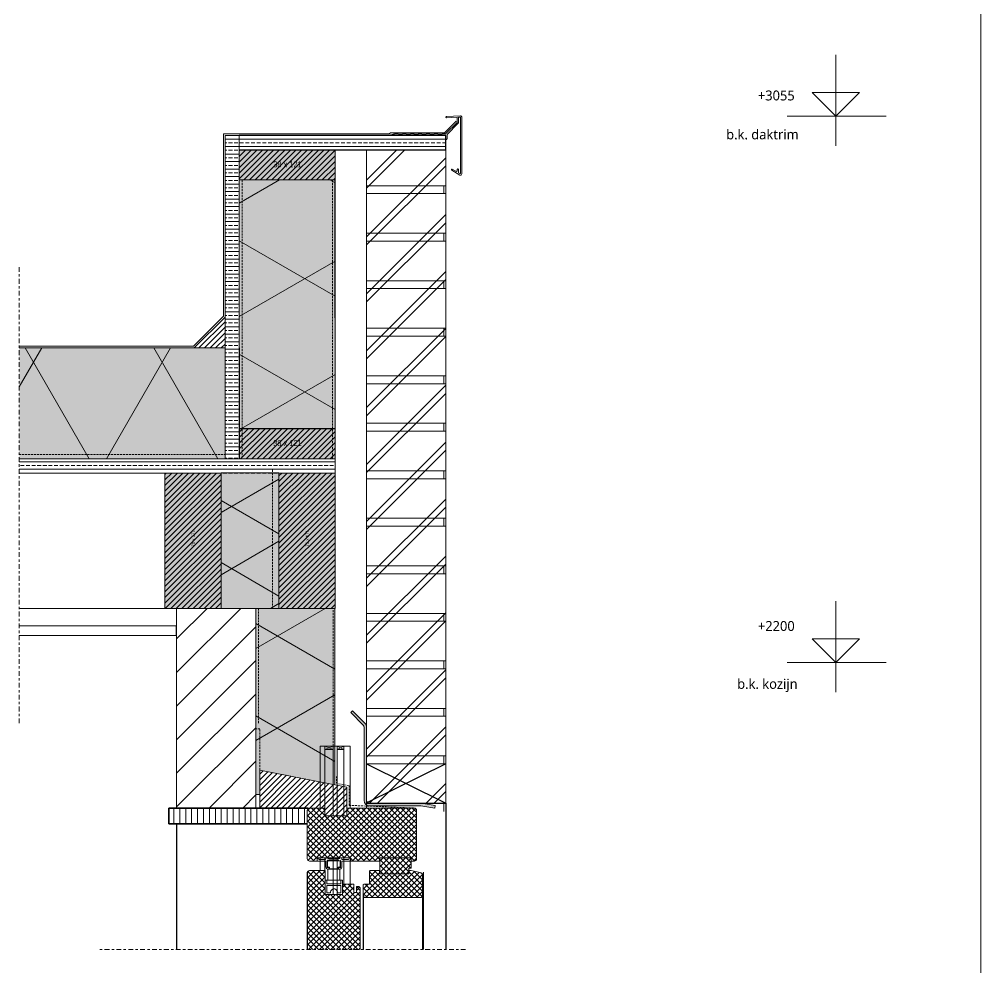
# Model space of a CAD drawing. Header units: millimetres. Extents: x 1813 to 34621, y -2347 to 13791.
# Drawn here: x 14895 to 16109, y 8951 to 10148 of the extents above; entities that cross this region are included whole.
import ezdxf

# ---------------------------------------------------------------- set-up
doc = ezdxf.new("R2010")
doc.units = ezdxf.units.MM
doc.linetypes.add('MV_center', pattern=[15, 6, -3, 3, -3])
doc.linetypes.add('MV_hidden', pattern=[3.75, 2.5, -1.25])
for name, color, linetype, lineweight in [('A-ANNO-NOTE', 131, 'Continuous', 18), ('A-DETL', 90, 'Continuous', 13), ('A-DETL-GENF', 92, 'Continuous', 18), ('A-DETL-MEDM', 33, 'Continuous', 18), ('A-DETL-THIN', 151, 'Continuous', 18), ('G-ANNO-TEXT', 231, 'Continuous', 13)]:
    doc.layers.add(name, color=color, linetype=linetype, lineweight=lineweight)
doc.styles.add('Segoe UI_3', font='segoeui.ttf', dxfattribs={"height": 12.5})
doc.styles.add('Swis721 Cn BT', font='swissc.ttf', dxfattribs={"height": 4})
doc.styles.add('Swis721 Cn BT_1', font='swissc.ttf', dxfattribs={"height": 7.5})
pattern_1 = [(0, (0, 0), (0, 9.476), []), (0, (0, 4.738), (0, 9.476), [4.738, -2.369])]
pattern_2 = [(45, (0, 0), (-3.5355339, 3.5355339), [])]
pattern_3 = [(45, (0, 0), (-3.5355339, 3.5355339), []), (135, (0, 0), (-3.5355339, -3.5355339), [])]

# ---------------------------------------------------------------- blocks, each defined once
blk = doc.blocks.new('42_isolatie - Type 1-5081190-Details Verbouwingen')
at = {"layer": 'A-DETL-GENF'}
blk.add_hatch(color=256, dxfattribs=at).paths.add_polyline_path([(297.3, 0.8), (297.3, 140.8), (37.3, 140.8), (37.3, 0.8)])
at = {"layer": 'A-DETL-GENF', "lineweight": 13}
h = blk.add_hatch(dxfattribs=at)
h.set_pattern_fill('FP_5', color=256, style=0, pattern_type=2)
h.set_pattern_definition([(60, (-857.8, 704), (-121.936, 70.4), []), (120, (-857.8, 704), (-121.936, -70.4), [])])
h.paths.add_polyline_path([(297.3, 0.8), (297.3, 140.8), (37.3, 140.8), (37.3, 0.8)])
at = {"layer": 'A-DETL-GENF'}
for p, q in [((258.3, 140.8), (37.3, 140.8)), ((258.3, 140.8), (37.3, 140.8)), ((297.3, 140.8), (258.3, 140.8)), ((315.3, 0.8), (315.3, 140.8)), ((37.3, 0.8), (297.3, 0.8)), ((37.3, 0.8), (297.3, 0.8))]:
    blk.add_line(p, q, dxfattribs=at)
blk = doc.blocks.new('NLRS_00_DI_hout_rechthoekig1 - Vuren 71x171-5081191-Details Verbouwingen')
at = {"layer": 'A-DETL-GENF', "lineweight": 13}
blk.add_hatch(color=256, dxfattribs=at).paths.add_polyline_path([(0, 0.2), (0, 0), (171, 0), (171, 71), (0, 71)])
at = {"layer": 'A-DETL-MEDM', "lineweight": 13}
h = blk.add_hatch(dxfattribs=at)
h.set_pattern_fill('FP_191', color=256, style=0, pattern_type=2)
h.set_pattern_definition([(315, (-9404.533, 15293.749), (3.5355339, 3.5355339), [])])
h.paths.add_polyline_path([(0, 0.2), (0, 0), (171, 0), (171, 71), (0, 71)])
at = {"layer": 'A-DETL-MEDM'}
for p, q in [((171, 71), (0, 71)), ((0, 71), (0, 0.2)), ((171, 71), (0, 71)), ((171, 0), (171, 71)), ((171, 0), (171, 71)), ((171, 0), (171, 71)), ((0, 0.2), (0, 0)), ((0, 0), (171, 0))]:
    blk.add_line(p, q, dxfattribs=at)
blk = doc.blocks.new('42_isolatie - Type 1-5081192-Details Verbouwingen')
at = {"layer": 'A-DETL-GENF'}
blk.add_hatch(color=256, dxfattribs=at).paths.add_polyline_path([(0.3, 30), (0.3, 0.8), (171.3, 0.8), (171.3, 73.8), (0.3, 73.8)])
at = {"layer": 'A-DETL-GENF', "lineweight": 13}
h = blk.add_hatch(dxfattribs=at)
h.set_pattern_fill('FP_192', color=256, style=0, pattern_type=2)
h.set_pattern_definition([(60, (32.3, 205.2), (-58.89, 34), []), (120, (32.3, 205.2), (-58.89, -34), [])])
h.paths.add_polyline_path([(0.3, 0.8), (171.3, 0.8), (171.3, 73.8), (0.3, 73.8), (0.3, 30)])
at = {"layer": 'A-DETL-GENF'}
for p, q in [((171.3, 73.8), (0.3, 73.8)), ((0.3, 73.8), (0.3, 30)), ((0.3, 73.8), (0.3, 30)), ((171.3, 0.8), (171.3, 73.8)), ((171.3, 0.8), (171.3, 73.8)), ((0.3, 30), (0.3, 0.8)), ((0.3, 30), (0.3, 0.8)), ((0.3, 0.8), (171.3, 0.8)), ((0.3, 0.8), (171.3, 0.8))]:
    blk.add_line(p, q, dxfattribs=at)
blk = doc.blocks.new('NLRS_00_DI_hout_rechthoekig1 - Vuren 71x171-V120-Details Verbouwingen')
at = {"layer": 'A-DETL-GENF', "lineweight": 13}
blk.add_hatch(color=256, dxfattribs=at).paths.add_polyline_path([(0, 0), (171, 0), (171, 71), (0, 71), (0, 56.2)])
at = {"layer": 'A-DETL-MEDM', "lineweight": 13}
h = blk.add_hatch(dxfattribs=at)
h.set_pattern_fill('FP_193', color=256, style=0, pattern_type=2)
h.set_pattern_definition([(315, (-9404.533, 15149.749), (3.5355339, 3.5355339), [])])
h.paths.add_polyline_path([(0, 0), (171, 0), (171, 71), (0, 71), (0, 56.2)])
at = {"layer": 'A-DETL-MEDM'}
for p, q in [((171, 71), (0, 71)), ((0, 71), (0, 56.2)), ((171, 71), (0, 71)), ((171, 0), (171, 71)), ((171, 0), (171, 71)), ((171, 0), (171, 71)), ((0, 56.2), (0, 0)), ((0, 0), (171, 0))]:
    blk.add_line(p, q, dxfattribs=at)
blk = doc.blocks.new('NLRS_00_DI_hout_rechthoekig1 - SLS 38x121-5081195-Details Verbouwingen')
at = {"layer": 'A-DETL-GENF', "lineweight": 13}
blk.add_hatch(color=256, dxfattribs=at).paths.add_polyline_path([(0, 38), (0, 0), (121, 0), (121, 38)])
at = {"layer": 'A-DETL-MEDM', "lineweight": 13}
h = blk.add_hatch(dxfattribs=at)
h.set_pattern_fill('FP_194', color=256, style=0, pattern_type=2)
h.set_pattern_definition([(225, (15293.749, 9983.644), (3.5355339, -3.5355339), [])])
h.paths.add_polyline_path([(0, 38), (0, 0), (121, 0), (121, 38)])
at = {"layer": 'A-DETL-MEDM'}
for p, q in [((121, 38), (0, 38)), ((0, 38), (0, 0)), ((121, 38), (0, 38)), ((0, 0), (121, 0))]:
    blk.add_line(p, q, dxfattribs=at)
blk = doc.blocks.new('NLRS_00_DI_hout_rechthoekig1 - SLS 38x121-V121-Details Verbouwingen')
at = {"layer": 'A-DETL-GENF', "lineweight": 13}
blk.add_hatch(color=256, dxfattribs=at).paths.add_polyline_path([(0, 38), (0, 0), (121, 0), (121, 38)])
at = {"layer": 'A-DETL-MEDM', "lineweight": 13}
h = blk.add_hatch(dxfattribs=at)
h.set_pattern_fill('FP_195', color=256, style=0, pattern_type=2)
h.set_pattern_definition([(225, (15293.749, 9631.533), (3.5355339, -3.5355339), [])])
h.paths.add_polyline_path([(0, 38), (0, 0), (121, 0), (121, 38)])
at = {"layer": 'A-DETL-MEDM'}
for p, q in [((121, 38), (0, 38)), ((0, 38), (0, 0)), ((121, 38), (0, 38)), ((121, 0), (121, 38)), ((121, 0), (121, 38)), ((121, 0), (121, 38)), ((0, 0), (121, 0))]:
    blk.add_line(p, q, dxfattribs=at)
blk = doc.blocks.new('42_isolatie - Type 1-5081196-Details Verbouwingen')
at = {"layer": 'A-DETL-GENF'}
blk.add_hatch(color=256, dxfattribs=at).paths.add_polyline_path([(0.3, 0.8), (314.4, 0.8), (314.4, 121.8), (0.3, 121.8)])
at = {"layer": 'A-DETL-GENF', "lineweight": 13}
h = blk.add_hatch(dxfattribs=at)
h.set_pattern_fill('FP_14', color=256, style=0, pattern_type=2)
h.set_pattern_definition([(60, (12.83, 244.8), (-107.387, 62), []), (120, (12.83, 244.8), (-107.387, -62), [])])
h.paths.add_polyline_path([(0.3, 0.8), (314.4, 0.8), (314.4, 121.8), (0.3, 121.8)])
at = {"layer": 'A-DETL-GENF'}
for p, q in [((314.4, 121.8), (0.3, 121.8)), ((0.3, 121.8), (0.3, 0.8)), ((0.3, 121.8), (0.3, 0.8)), ((314.4, 0.8), (314.4, 121.8)), ((314.4, 0.8), (314.4, 121.8)), ((0.3, 0.8), (314.4, 0.8)), ((0.3, 0.8), (314.4, 0.8))]:
    blk.add_line(p, q, dxfattribs=at)
blk = doc.blocks.new('NLRS_27_DI_DET_compri_daktrim_CA654A1 - Type 1-5073894-Details Verbouwingen')
at = {"layer": 'A-DETL-GENF', "lineweight": 13}
for p, q in [((-17.8, 49.8), (-7.4, 43.8)), ((-20, 48.5), (-20, -23.5)), ((-18.4, -23.4), (-18.4, 47.5)), ((-17.6, 47.9), (-15.9, 46.9)), ((-15.9, 46.9), (-15.9, 42.8)), ((-14.3, 42.8), (-14.3, 44.2)), ((-12.8, 45.1), (-8.2, 42.4)), ((-1.5, -1.5), (-1.5, 4.3)), ((-15.6, -15.6), (-1.5, -1.5)), ((0.3, -2), (-14.3, -16.6)), ((4.7, -2), (0.3, -2)), ((10, -1.6), (5, -1.6)), ((14.7, -2), (10.3, -2)), ((20, -1.6), (15, -1.6)), ((24.7, -2), (20.3, -2)), ((30, -1.6), (25, -1.6)), ((34.7, -2), (30.3, -2)), ((40, -1.6), (35, -1.6)), ((44.7, -2), (40.3, -2)), ((50, -1.6), (45, -1.6)), ((54.7, -2), (50.3, -2)), ((60, -1.6), (55, -1.6)), ((64.7, -2), (60.3, -2)), ((69.6, -1), (65, -1.6)), ((-15.9, -23.3), (-18.4, -23.4)), ((-18.4, -25), (-0.8, -24.1)), ((-15.9, -16.3), (-15.9, -23.3)), ((-14.3, -16.6), (-14.3, -23.2)), ((-14.3, -23.2), (-0.8, -22.5))]:
    blk.add_line(p, q, dxfattribs=at)
for centre, radius, start, end in [((-18.5, 48.5), 1.5, 60, 180), ((-17.9, 47.5), 0.5, 60, 180), ((-15.1, 42.8), 0.8, 180, 270), ((-15.1, 42.8), 0.8, 270, 0), ((-13.3, 44.2), 1, 60, 180), ((-7.8, 43.1), 0.8, 240, 0), ((-7.8, 43.1), 0.8, 0, 60), ((-0.7, 4.3), 0.75, 90, 180), ((-0.7, 4.3), 0.75, 360, 90), ((4.7, -1.7), 0.3, 270, 19.4712), ((10.3, -1.7), 0.3, 160.5288, 270), ((14.7, -1.7), 0.3, 270, 19.4712), ((20.3, -1.7), 0.3, 160.5288, 270), ((24.7, -1.7), 0.3, 270, 19.4712), ((30.3, -1.7), 0.3, 160.5288, 270), ((34.7, -1.7), 0.3, 270, 19.4712), ((40.3, -1.7), 0.3, 160.5288, 270), ((44.7, -1.7), 0.3, 270, 19.4712), ((50.3, -1.7), 0.3, 160.5288, 270), ((54.7, -1.7), 0.3, 270, 19.4712), ((60.3, -1.7), 0.3, 160.5288, 270), ((64.7, -1.7), 0.3, 270, 19.0321), ((69.5, -0.5), 0.5, 277.5401, 90), ((-18.5, -23.5), 1.5, 180, 273), ((-14.9, -16.3), 1, 135, 180), ((-0.8, -23.3), 0.8, 0, 93), ((-0.8, -23.3), 0.8, 273, 0)]:
    blk.add_arc(centre, radius, start, end, dxfattribs=at)
blk = doc.blocks.new('00_maskeer1 - Type 1-5081189-Details Verbouwingen')
at = {"layer": 'A-DETL-GENF', "linetype": 'MV_center'}
blk.add_line((478, 0), (-100, 0), dxfattribs=at)
blk = doc.blocks.new('Repeating Detail - Type 1 waalformaat 2-V124-Details Verbouwingen')
at = {"layer": 'A-DETL-GENF'}
for p, q in [((0, 780), (0, 835.3)), ((100, 835.3), (100, 790)), ((100, 790), (0, 790)), ((97.5, 780), (97.5, 790)), ((0, 780), (100, 780)), ((0, 720), (0, 780)), ((100, 780), (100, 730)), ((100, 730), (0, 730)), ((97.5, 720), (97.5, 730)), ((0, 720), (100, 720)), ((0, 660), (0, 720)), ((100, 720), (100, 670)), ((100, 670), (0, 670)), ((97.5, 660), (97.5, 670)), ((0, 660), (100, 660)), ((0, 600), (0, 660)), ((100, 660), (100, 610)), ((100, 610), (0, 610)), ((97.5, 600), (97.5, 610)), ((0, 600), (100, 600)), ((0, 540), (0, 600)), ((100, 600), (100, 550)), ((100, 550), (0, 550)), ((97.5, 540), (97.5, 550)), ((0, 540), (100, 540)), ((0, 480), (0, 540)), ((100, 540), (100, 490)), ((100, 490), (0, 490)), ((97.5, 480), (97.5, 490)), ((0, 480), (100, 480)), ((0, 420), (0, 480)), ((100, 480), (100, 430)), ((100, 430), (0, 430)), ((97.5, 420), (97.5, 430)), ((0, 420), (100, 420)), ((0, 360), (0, 420)), ((100, 420), (100, 370)), ((100, 370), (0, 370)), ((97.5, 360), (97.5, 370)), ((0, 360), (100, 360)), ((0, 300), (0, 360)), ((100, 360), (100, 310)), ((100, 310), (0, 310)), ((97.5, 300), (97.5, 310)), ((0, 300), (100, 300)), ((0, 240), (0, 300)), ((100, 300), (100, 250)), ((100, 250), (0, 250)), ((97.5, 240), (97.5, 250)), ((0, 240), (100, 240)), ((0, 180), (0, 240)), ((100, 240), (100, 190)), ((100, 190), (0, 190)), ((97.5, 180), (97.5, 190)), ((0, 180), (100, 180)), ((0, 120), (0, 180)), ((100, 180), (100, 130)), ((100, 130), (0, 130)), ((97.5, 120), (97.5, 130)), ((0, 120), (100, 120)), ((0, 60), (0, 120)), ((100, 120), (100, 70)), ((100, 70), (0, 70)), ((97.5, 60), (97.5, 70)), ((0, 60), (100, 60)), ((0, 4.2), (0, 60)), ((100, 60), (100, 10)), ((100, 10), (0, 10)), ((97.5, 0), (97.5, 10))]:
    blk.add_line(p, q, dxfattribs=at)
blk = doc.blocks.new('42_isolatie - Type 1-5081207-Details Verbouwingen')
at = {"layer": 'A-DETL-GENF'}
blk.add_hatch(color=256, dxfattribs=at).paths.add_polyline_path([(0.3, -5.8), (31.2, -5.8), (12.7, -100.8), (235.3, -100.8), (235.3, -0.8), (0.3, -0.8)])
at = {"layer": 'A-DETL-GENF', "lineweight": 13}
h = blk.add_hatch(dxfattribs=at)
h.set_pattern_fill('FP_21', color=256, style=0, pattern_type=2)
h.set_pattern_definition([(300, (0, 0), (-87.295, -50.4), []), (240, (0, 0), (-87.295, 50.4), [])])
h.paths.add_polyline_path([(0.3, -5.8), (31.2, -5.8), (12.7, -100.8), (235.3, -100.8), (235.3, -0.8), (0.3, -0.8)])
at = {"layer": 'A-DETL-GENF'}
for p, q in [((235.3, -0.8), (0.3, -0.8)), ((0.3, -0.8), (0.3, -5.8)), ((235.3, -0.8), (0.3, -0.8)), ((0.3, -0.8), (0.3, -5.8)), ((235.3, -100.8), (235.3, -0.8)), ((235.3, -100.8), (235.3, -0.8)), ((12.7, -100.8), (235.3, -100.8)), ((12.7, -100.8), (235.3, -100.8))]:
    blk.add_line(p, q, dxfattribs=at)
blk = doc.blocks.new('31 driedubbel_glas - HR___-3205786-Details Verbouwingen')
at = {"layer": 'A-DETL-GENF', "lineweight": 13}
for p, q in [((0, 38), (78, 38)), ((0, 30), (0, 38)), ((141, 38), (174, 38)), ((88, 30), (0, 30)), ((0, 21.5), (0, 30)), ((4, 21.5), (0, 30)), ((0, 21.5), (4, 30)), ((4, 21.5), (4, 30)), ((174, 30), (141, 30)), ((0, 21.5), (88, 21.5)), ((0, 0), (0, 21.5)), ((0, 16.5), (88, 16.5)), ((0, 6), (4, 16.5)), ((0, 16.5), (4, 6)), ((4, 16.5), (4, 6)), ((141, 21.5), (187, 21.5)), ((141, 16.5), (187, 16.5)), ((88, 6), (0, 6)), ((78, 0), (0, 0)), ((157, 6), (141, 6)), ((157, 0), (141, 0))]:
    blk.add_line(p, q, dxfattribs=at)
blk = doc.blocks.new('NLRS_00_DI_maskeer - Type 1-5081194-Details Verbouwingen')
at = {"layer": 'A-DETL-GENF', "linetype": 'MV_center'}
blk.add_line((365, 0), (-100, 0), dxfattribs=at)

msp = doc.modelspace()

# ---------------------------------------------------------------- hatches: boundary and pattern name
at = {"layer": 'A-DETL-GENF', "lineweight": 13}
h = msp.add_hatch(dxfattribs=at)
h.set_pattern_fill('FP_11', color=250, style=0, pattern_type=2)
h.set_pattern_definition(pattern_1)
h.paths.add_polyline_path([(15172.7, 9593.5), (15172.7, 10001.6), (15154.7, 10001.6), (15154.7, 9593.5)])
h = msp.add_hatch(dxfattribs=at)
h.set_pattern_fill('FP_11', color=250, style=0, pattern_type=2)
h.set_pattern_definition(pattern_1)
h.paths.add_polyline_path([(15172.7, 9983.6), (15433.6, 9983.6), (15433.6, 10001.6), (15172.7, 10001.6)])
h = msp.add_hatch(dxfattribs=at)
h.set_pattern_fill('FP_76', color=57, style=0, pattern_type=2)
h.set_pattern_definition([(45, (0, 0), (-35.92102, 35.92102), []), (45, (10.16, 0), (-35.92102, 35.92102), [])])
h.paths.add_polyline_path([(15402.3, 9158.6), (15433.6, 9158.6), (15433.6, 9983.6), (15333.6, 9983.6), (15333.6, 9161.9), (15333.7, 9161.1), (15334.1, 9160.2), (15334.5, 9159.6), (15335.2, 9159.1), (15336, 9158.7), (15336.9, 9158.6), (15402, 9158.6)])
h = msp.add_hatch(dxfattribs=at)
h.set_pattern_fill('FP_12', color=250, style=0, pattern_type=2)
h.set_pattern_definition(pattern_2)
h.paths.add_polyline_path([(15115.7, 9733.5), (15154.7, 9733.5), (15154.7, 9772.5)])
h = msp.add_hatch(dxfattribs=at)
h.set_pattern_fill('FP_11', color=250, style=0, pattern_type=2)
h.set_pattern_definition(pattern_1)
h.paths.add_polyline_path([(15293.7, 9575.5), (15293.7, 9593.5), (14894.8, 9593.5), (14894.8, 9575.5), (15222.7, 9575.5)])
h = msp.add_hatch(dxfattribs=at)
h.set_pattern_fill('FP_15', color=57, style=0, pattern_type=2)
h.set_pattern_definition([(45, (0, 0), (-21.213203, 21.213203), [])])
h.paths.add_polyline_path([(15115.3, 9152.5), (15193.6, 9152.5), (15193.6, 9404.5), (15093.6, 9404.5), (15093.6, 9152.5)])
at = {"layer": 'A-DETL-GENF'}
msp.add_hatch(color=7, dxfattribs=at).paths.add_polyline_path([(15419.7, 9152.4), (15420.3, 9155.6), (15402.3, 9158.6), (15336.9, 9158.6), (15336, 9158.7), (15335.2, 9159.1), (15334.5, 9159.6), (15334, 9160.3), (15333.7, 9161.1), (15333.6, 9161.9), (15333.6, 9254.7), (15333.4, 9256), (15333.1, 9257.2), (15332.5, 9258.4), (15331.6, 9259.4), (15315.7, 9275.3), (15313.4, 9273), (15329.3, 9257.1), (15329.8, 9256.4), (15330.2, 9255.6), (15330.3, 9254.7), (15330.3, 9161.9), (15330.5, 9160.2), (15331.2, 9158.6), (15332.2, 9157.3), (15333.6, 9156.2), (15335.2, 9155.6), (15336.9, 9155.3), (15402, 9155.3)])
at = {"layer": 'A-DETL-GENF', "lineweight": 13}
h = msp.add_hatch(dxfattribs=at)
h.set_pattern_fill('FP_12', color=250, style=0, pattern_type=2)
h.set_pattern_definition(pattern_2)
h.paths.add_polyline_path([(15282.9, 9142.5), (15308.6, 9142.5), (15308.6, 9179), (15198.6, 9200.4), (15198.6, 9152.5), (15280.6, 9152.5), (15280.6, 9142.5), (15282.4, 9142.5)])
h = msp.add_hatch(dxfattribs=at)
h.set_pattern_fill('FP_7', color=254, style=0, pattern_type=2)
h.set_pattern_definition([(90, (0, 0), (-7.5, 5e-16), [])])
h.paths.add_polyline_path([(15258.6, 9132.5), (15258.6, 9149.5), (15258.7, 9150.3), (15259, 9151), (15259.5, 9151.7), (15259.5, 9152.5), (15083.6, 9152.5), (15083.6, 9132.5), (15256.3, 9132.5)])
h = msp.add_hatch(dxfattribs=at)
h.set_pattern_fill('FP_10', color=250, style=0, pattern_type=2)
h.set_pattern_definition(pattern_3)
h.paths.add_polyline_path([(15271.1, 9085.5), (15271.1, 9089.5), (15313.1, 9089.5), (15313.1, 9085.5), (15349.7, 9085.5), (15349.7, 9089.5), (15389.7, 9089.5), (15389.7, 9085.5), (15393.6, 9085.5), (15394.4, 9085.6), (15395.1, 9085.9), (15395.8, 9086.4), (15396.2, 9087), (15396.5, 9087.8), (15396.6, 9088.5), (15396.6, 9149.5), (15396.5, 9150.3), (15396.2, 9151), (15395.8, 9151.7), (15395.1, 9152.1), (15394.4, 9152.4), (15393.6, 9152.5), (15308.6, 9152.5), (15308.6, 9142.5), (15280.6, 9142.5), (15280.6, 9152.5), (15261.6, 9152.5), (15260.9, 9152.4), (15260.1, 9152.1), (15259.5, 9151.7), (15259, 9151), (15258.7, 9150.3), (15258.6, 9149.5), (15258.6, 9088.5), (15258.7, 9087.8), (15259, 9087), (15259.5, 9086.4), (15260.1, 9085.9), (15260.9, 9085.6), (15261.6, 9085.5)])
h = msp.add_hatch(dxfattribs=at)
h.set_pattern_fill('FP_10', color=250, style=0, pattern_type=2)
h.set_pattern_definition(pattern_3)
h.paths.add_polyline_path([(15350.2, 9069.5), (15386.7, 9069.5), (15386.7, 9076.5), (15389.7, 9076.5), (15389.7, 9089.5), (15350.2, 9089.5), (15350.2, 9071)])
h = msp.add_hatch(dxfattribs=at)
h.set_pattern_fill('FP_10', color=250, style=0, pattern_type=2)
h.set_pattern_definition(pattern_3)
h.paths.add_polyline_path([(15273, 8973.9), (15325.6, 8973.9), (15325.6, 9050.5), (15325.5, 9051.3), (15325.2, 9052), (15324.8, 9052.7), (15324.1, 9053.1), (15323.4, 9053.4), (15322.6, 9053.5), (15320.6, 9053.5), (15320.6, 9046), (15317.6, 9046), (15317.6, 9056.5), (15303.1, 9056.5), (15303.1, 9043.5), (15281.1, 9043.5), (15281.1, 9073.5), (15261.6, 9073.5), (15260.9, 9073.4), (15260.1, 9073.1), (15259.5, 9072.7), (15259.1, 9072), (15258.8, 9071.3), (15258.7, 9070.5), (15258.7, 8973.9), (15262, 8973.9)])
h = msp.add_hatch(dxfattribs=at)
h.set_pattern_fill('FP_10', color=250, style=0, pattern_type=2)
h.set_pattern_definition(pattern_3)
h.paths.add_polyline_path([(15401.2, 9039.5), (15401.9, 9039.6), (15402.7, 9039.9), (15403.3, 9040.4), (15403.8, 9041), (15404.1, 9041.8), (15404.2, 9042.5), (15404.2, 9068), (15404.1, 9068.8), (15403.8, 9069.5), (15403.3, 9070.2), (15402.7, 9070.6), (15401.9, 9070.9), (15401.2, 9071), (15389.7, 9073.5), (15386.7, 9073.5), (15386.7, 9069.5), (15349.7, 9069.5), (15349.7, 9073.5), (15337.9, 9073.5), (15337.2, 9072.8), (15337.2, 9056.5), (15329.9, 9056.5), (15329.2, 9055.8), (15329.2, 9042.5), (15329.3, 9041.8), (15329.6, 9041), (15330, 9040.4), (15330.7, 9039.9), (15331.4, 9039.6), (15332.2, 9039.5), (15397.3, 9039.5)])

# ---------------------------------------------------------------- linework, layer by layer
at = {"layer": 'A-DETL', "lineweight": 18}
for p, q in [((16109.2, 8534), (16109.2, 13099.5)), ((15926, 9988.7), (15926, 10103.7)), ((15956, 10056.2), (15896.1, 10056.2)), ((15896.1, 10056.2), (15926.1, 10026.2)), ((15926, 10026.2), (15956, 10056.2)), ((15432.1, 10005.2), (15446.5, 10019.6)), ((15446.5, 10019.6), (15432.5, 10005.6)), ((15864.7, 10026.2), (15989.7, 10026.2)), ((15152.7, 10003.6), (15362, 10003.6)), ((15152.7, 9773.4), (15152.7, 10003.6)), ((15362, 10003.6), (15363.6, 10005.2)), ((15363.1, 10001.6), (15364.1, 10002.6)), ((15363.6, 10005.2), (15432.1, 10005.2)), ((15364.1, 10002.6), (15368.9, 10003.6)), ((15333.6, 9983.6), (15333.6, 9254.7)), ((15433.6, 9158.6), (15433.6, 9983.6)), ((15114.9, 9735.5), (15152.7, 9773.4)), ((14894.8, 9735.5), (15114.9, 9735.5)), ((15926, 9298.9), (15926, 9413.9)), ((15092.9, 9382.5), (14894.8, 9382.5)), ((15092.9, 9370.5), (15092.9, 9382.5)), ((14894.8, 9370.5), (15092.9, 9370.5)), ((15896.1, 9366.3), (15926.1, 9336.3)), ((15956, 9366.3), (15896.1, 9366.3)), ((15926, 9336.3), (15956, 9366.3)), ((15864.7, 9336.3), (15989.7, 9336.3)), ((15864.7, 9336.3), (15969.7, 9336.3)), ((15956, 9336.3), (15896.1, 9336.3)), ((15315.7, 9275.3), (15313.4, 9273)), ((15313.4, 9273), (15329.3, 9257.1)), ((15331.6, 9259.4), (15315.7, 9275.3)), ((15330.3, 9254.7), (15330.3, 9161.9)), ((15333.6, 9161.9), (15333.6, 9254.7)), ((15308.6, 9179), (15198.6, 9200.4)), ((15198.6, 9200.4), (15198.6, 9152.5)), ((15308.6, 9152.5), (15308.6, 9179)), ((15402.3, 9158.6), (15336.9, 9158.6)), ((15402.3, 9158.6), (15433.6, 9158.6)), ((15420.3, 9155.6), (15402.3, 9158.6)), ((15258.6, 9149.5), (15258.6, 9088.5)), ((15259.5, 9152.5), (15261.6, 9152.5)), ((15280.6, 9152.5), (15261.6, 9152.5)), ((15280.6, 9142.5), (15280.6, 9152.5)), ((15393.6, 9152.5), (15308.6, 9152.5)), ((15308.6, 9152.5), (15308.6, 9142.5)), ((15336.9, 9155.3), (15402, 9155.3)), ((15396.6, 9088.5), (15396.6, 9149.5)), ((15402, 9155.3), (15419.7, 9152.4)), ((15419.7, 9152.4), (15420.3, 9155.6)), ((15308.6, 9142.5), (15280.6, 9142.5)), ((15261.6, 9085.5), (15271.1, 9085.5)), ((15271.1, 9085.5), (15271.1, 9089.5)), ((15271.1, 9089.5), (15313.1, 9089.5)), ((15313.1, 9089.5), (15313.1, 9085.5)), ((15313.1, 9085.5), (15349.7, 9085.5)), ((15349.7, 9085.5), (15349.7, 9089.5)), ((15349.7, 9089.5), (15350.2, 9089.5)), ((15350.2, 9089.5), (15350.2, 9069.5)), ((15389.7, 9089.5), (15350.2, 9089.5)), ((15389.7, 9076.5), (15389.7, 9089.5)), ((15389.7, 9085.5), (15393.6, 9085.5)), ((15281.1, 9073.5), (15261.6, 9073.5)), ((15281.1, 9043.5), (15281.1, 9073.5)), ((15337.9, 9073.5), (15337.2, 9072.8)), ((15337.2, 9072.8), (15337.2, 9056.5)), ((15349.7, 9073.5), (15337.9, 9073.5)), ((15349.7, 9069.5), (15349.7, 9073.5)), ((15386.7, 9073.5), (15386.7, 9076.5)), ((15386.7, 9076.5), (15389.7, 9076.5)), ((15389.7, 9073.5), (15386.7, 9073.5)), ((15386.7, 9073.5), (15386.7, 9069.5)), ((15401.2, 9071), (15389.7, 9073.5)), ((15258.7, 9070.5), (15258.7, 8973.9)), ((15386.7, 9069.5), (15349.7, 9069.5)), ((15404.2, 9042.5), (15404.2, 9068)), ((15317.6, 9056.5), (15303.1, 9056.5)), ((15303.1, 9056.5), (15303.1, 9043.5)), ((15317.6, 9046), (15317.6, 9056.5)), ((15322.6, 9053.5), (15320.6, 9053.5)), ((15320.6, 9053.5), (15320.6, 9046)), ((15325.6, 8973.9), (15325.6, 9050.5)), ((15329.9, 9056.5), (15329.2, 9055.8)), ((15329.2, 9055.8), (15329.2, 9042.5)), ((15337.2, 9056.5), (15329.9, 9056.5)), ((15303.1, 9043.5), (15281.1, 9043.5)), ((15320.6, 9046), (15317.6, 9046)), ((15332.2, 9039.5), (15401.2, 9039.5))]:
    msp.add_line(p, q, dxfattribs=at)
at = {"layer": 'A-DETL'}
for p, q in [((15172.7, 10001.6), (15154.7, 10001.6)), ((15154.7, 10001.6), (15154.7, 9593.5)), ((15172.7, 9593.5), (15172.7, 10001.6)), ((15154.7, 9593.5), (15172.7, 9593.5)), ((15293.7, 9575.5), (15293.7, 9593.5)), ((14894.8, 9575.5), (15078.7, 9575.5)), ((15193.6, 9404.5), (15093.6, 9404.5)), ((15093.6, 9404.5), (15093.6, 9152.5)), ((15193.6, 9152.5), (15193.6, 9169.5)), ((15272, 9089.4), (15271.3, 9088.7)), ((15281.3, 9085.5), (15271.6, 9085.5)), ((15281.1, 9087.3), (15274.1, 9087.3)), ((15282.1, 9077.2), (15282.1, 9084.7)), ((15283.6, 9077.5), (15283.6, 9085.5)), ((15284.1, 9079.5), (15284.1, 9084.5)), ((15284.6, 9088.8), (15291.5, 9088.8)), ((15284.6, 9086.5), (15285.6, 9086.5)), ((15298.6, 9086), (15285.6, 9086)), ((15298.1, 9087), (15286.1, 9087)), ((15299.6, 9088.8), (15292.8, 9088.8)), ((15300.1, 9079.5), (15300.1, 9084.5)), ((15300.6, 9085.5), (15300.6, 9077.5)), ((15302.1, 9077.2), (15302.1, 9084.7)), ((15302.9, 9085.5), (15312.6, 9085.5)), ((15310.1, 9087.3), (15303.1, 9087.3)), ((15313, 9088.7), (15312.3, 9089.4)), ((15282.3, 9076.9), (15283.5, 9075.7)), ((15285.6, 9077.5), (15283.6, 9077.5)), ((15285.6, 9075.5), (15283.8, 9075.5)), ((15284.6, 9075.3), (15299.7, 9075.3)), ((15284.6, 9061.4), (15284.6, 9075.3)), ((15286.6, 9078), (15285.6, 9078)), ((15286.1, 9077), (15286.1, 9076)), ((15286.6, 9075.8), (15286.6, 9078)), ((15297.6, 9075.8), (15286.6, 9075.8)), ((15297.6, 9078), (15297.6, 9075.8)), ((15298.6, 9078), (15297.6, 9078)), ((15298.1, 9077), (15298.1, 9076)), ((15300.6, 9077.5), (15298.6, 9077.5)), ((15298.6, 9075.5), (15300.4, 9075.5)), ((15299.7, 9075.3), (15299.7, 9061.4)), ((15300.8, 9075.7), (15302, 9076.9)), ((15281.1, 9061.4), (15303.1, 9061.4)), ((15283.1, 9056.6), (15283.1, 9061.4)), ((15301.1, 9061.4), (15301.1, 9056.6)), ((15303.1, 9056.5), (15303.1, 9061.4)), ((15405.2, 9071.4), (15405.2, 8973.9)), ((15301.1, 9056.6), (15283.1, 9056.6)), ((15283.1, 9054.6), (15301.1, 9054.6)), ((15283.1, 9045.5), (15283.1, 9054.6)), ((15301.1, 9054.6), (15301.1, 9045.5)), ((15288.1, 9045.5), (15283.1, 9045.5)), ((15301.1, 9045.5), (15296.6, 9045.5))]:
    msp.add_line(p, q, dxfattribs=at)
at = {"layer": 'A-DETL', "lineweight": 25}
for p, q in [((15433.6, 10001.6), (15172.7, 10001.6)), ((15433.6, 9983.6), (15433.6, 10001.6)), ((15172.7, 9983.6), (15433.6, 9983.6)), ((15293.6, 9945.6), (15293.6, 9771.6)), ((15333.6, 9208.3), (15433.6, 9158.6)), ((15433.6, 9208.3), (15334.5, 9159.6)), ((15433.6, 9158.6), (15433.6, 8973.9)), ((15093.6, 9132.5), (15093.6, 8973.9)), ((15258.6, 9071.4), (15258.6, 8973.9)), ((15329.2, 9042.5), (15329.2, 8973.9)), ((15404.2, 9042.5), (15404.2, 8973.9))]:
    msp.add_line(p, q, dxfattribs=at)
at = {"layer": 'A-DETL', "linetype": 'MV_hidden', "lineweight": 18}
for p, q in [((15176.5, 9945.6), (15176.5, 9595.6)), ((14894.8, 9599.1), (15154.7, 9599.1)), ((15214.7, 9404.5), (15214.7, 9579.5)), ((15093.6, 9404.5), (15092.9, 9404.5)), ((15193.6, 9252.5), (15193.6, 9152.5)), ((15198.6, 9252.5), (15193.6, 9252.5)), ((15198.6, 9200.4), (15198.6, 9252.5))]:
    msp.add_line(p, q, dxfattribs=at)
at = {"layer": 'A-DETL', "linetype": 'MV_hidden'}
for p, q in [((15290.6, 9945.6), (15290.6, 9593.5)), ((15197.1, 9404.5), (15197.1, 9259.5)), ((15291.1, 9182.4), (15291.1, 9402.4)), ((15433.6, 9404.5), (15433.6, 9304.5)), ((15295.7, 9192.5), (15295.7, 9183.7)), ((15311.4, 9180.4), (15295.7, 9183.7)), ((15311.4, 9155.9), (15311.4, 9180.4)), ((15311.4, 9155.9), (15393.8, 9152.5))]:
    msp.add_line(p, q, dxfattribs=at)
at = {"layer": 'A-DETL', "lineweight": 35}
for p, q in [((15259.5, 9152.5), (15083.6, 9152.5)), ((15083.6, 9152.5), (15083.6, 9132.5)), ((15259.5, 9151.6), (15259.5, 9152.5)), ((15083.6, 9132.5), (15258.6, 9132.5))]:
    msp.add_line(p, q, dxfattribs=at)
at = {"layer": 'A-DETL', "lineweight": 18}
for centre, radius, start, end in [((15327, 9254.7), 3.3, 360, 44.9991), ((15327, 9254.7), 6.6, 360, 45.0008), ((15336.9, 9161.9), 6.6, 180, 270), ((15336.9, 9161.9), 3.3, 180, 270), ((15261.6, 9149.5), 3, 90, 180), ((15393.6, 9149.5), 3, 360, 90), ((15261.6, 9088.5), 3, 180, 270), ((15393.6, 9088.5), 3, 270, 0), ((15261.6, 9070.5), 2.99, 90, 180), ((15401.2, 9068), 3, 360, 90), ((15322.6, 9050.5), 3, 360, 90), ((15332.2, 9042.5), 3, 180, 270), ((15401.2, 9042.5), 3, 270, 0)]:
    msp.add_arc(centre, radius, start, end, dxfattribs=at)
at = {"layer": 'A-DETL'}
for centre, radius, start, end in [((15272.6, 9089), 0.5, 359.9996, 89.9998), ((15274.1, 9088.3), 1, 180, 269.6931), ((15281.1, 9088.3), 1, 270.3069, 359.9996), ((15281.3, 9084.7), 0.8, 359.4995, 89.9998), ((15282.6, 9089), 0.5, 89.9998, 180), ((15284.6, 9085.5), 1, 89.9998, 180), ((15284.1, 9089), 0.5, 359.9996, 89.9998), ((15285.6, 9084.5), 1.5, 89.6121, 180.3655), ((15285.6, 9087), 0.5, 269.4091, 0.01), ((15292.1, 9088.1), 1, 48.5916, 131.4084), ((15298.6, 9087), 0.5, 179.99, 269.9994), ((15298.6, 9084.5), 1.5, 359.6345, 89.6121), ((15300.1, 9089), 0.5, 89.9998, 180), ((15299.6, 9085.5), 1, 359.9996, 89.9998), ((15301.6, 9089), 0.5, 359.9996, 89.9998), ((15303.1, 9088.3), 1, 180, 269.6931), ((15302.9, 9084.7), 0.8, 89.9998, 180.5005), ((15310.1, 9088.3), 1, 270.3069, 359.9996), ((15311.6, 9089), 0.5, 89.9998, 180), ((15285.6, 9079.5), 1.5, 179.6345, 269.3799), ((15285.6, 9077), 0.5, 0, 89.9998), ((15285.6, 9076), 0.5, 269.9994, 0), ((15298.6, 9077), 0.5, 89.9998, 180), ((15298.6, 9076), 0.5, 180, 269.9994), ((15298.6, 9079.5), 1.5, 269.3799, 359.6345), ((15292.3, 9046.2), 4.31, 350.7159, 189.2841)]:
    msp.add_arc(centre, radius, start, end, dxfattribs=at)
at = {"layer": 'A-DETL-THIN'}
for p, q in [((15154.7, 9772.5), (15115.7, 9733.5)), ((15115.7, 9733.5), (15154.7, 9733.5)), ((15078.7, 9404.5), (14894.8, 9404.5))]:
    msp.add_line(p, q, dxfattribs=at)

# ---------------------------------------------------------------- block references
at = {"layer": 'A-DETL-GENF', "lineweight": 13}
for name, p, rotation in [('NLRS_27_DI_DET_compri_daktrim_CA654A1 - Type 1-5073894-Details Verbouwingen', (15433.6, 10001.6), 180), ('31 driedubbel_glas - HR___-3205786-Details Verbouwingen', (15274.7, 9230.5), 269.9999999999997)]:
    msp.add_blockref(name, p, dxfattribs=dict(at, rotation=rotation))
at = {"layer": 'A-DETL-GENF'}
for name, p in [('Repeating Detail - Type 1 waalformaat 2-V124-Details Verbouwingen', (15333.6, 9148.3)), ('42_isolatie - Type 1-5081190-Details Verbouwingen', (14857.5, 9592.7))]:
    msp.add_blockref(name, p, dxfattribs=at)
for name, p, rotation in [('42_isolatie - Type 1-5081196-Details Verbouwingen', (15294.5, 9631.3), 90.00000000000007), ('42_isolatie - Type 1-5081192-Details Verbouwingen', (15223.5, 9404.3), 89.99999999999955), ('42_isolatie - Type 1-5081207-Details Verbouwingen', (15192.8, 9169.3), 89.99999999999991)]:
    msp.add_blockref(name, p, dxfattribs=dict(at, rotation=rotation))
at = {"layer": 'A-DETL-GENF', "linetype": 'MV_center', "rotation": 269.9999999999998}
msp.add_blockref('00_maskeer1 - Type 1-5081189-Details Verbouwingen', (14894.8, 9737.5), dxfattribs=at)
at = {"layer": 'A-DETL-GENF', "linetype": 'MV_center'}
msp.add_blockref('NLRS_00_DI_maskeer - Type 1-5081194-Details Verbouwingen', (15093.6, 8973.9), dxfattribs=at)
at = {"layer": 'A-DETL-MEDM', "lineweight": 13}
for name, p, rotation in [('NLRS_00_DI_hout_rechthoekig1 - SLS 38x121-5081195-Details Verbouwingen', (15293.7, 9983.6), 180), ('NLRS_00_DI_hout_rechthoekig1 - SLS 38x121-V121-Details Verbouwingen', (15293.7, 9631.5), 180), ('NLRS_00_DI_hout_rechthoekig1 - Vuren 71x171-V120-Details Verbouwingen', (15149.7, 9404.5), 89.99999999999928), ('NLRS_00_DI_hout_rechthoekig1 - Vuren 71x171-5081191-Details Verbouwingen', (15293.7, 9404.5), 89.99999999999928)]:
    msp.add_blockref(name, p, dxfattribs=dict(at, rotation=rotation))

# ---------------------------------------------------------------- texts
at = {"layer": 'A-ANNO-NOTE', "lineweight": 13, "char_height": 7.5, "width": 38.481, "attachment_point": 1, "style": 'Swis721 Cn BT_1'}
for insert in [(15215.6, 9969.1), (15215.6, 9617)]:
    msp.add_mtext('38 x 121', dxfattribs=dict(at, insert=insert))
at = {"layer": 'A-ANNO-NOTE', "lineweight": 13, "char_height": 4, "width": 21.646, "attachment_point": 1, "rotation": 90, "style": 'Swis721 Cn BT'}
for insert in [(15112.5, 9482.5), (15256.5, 9482.5)]:
    msp.add_mtext('71 x 171', dxfattribs=dict(at, insert=insert))
at = {"layer": 'G-ANNO-TEXT', "color": 7, "char_height": 12.5, "attachment_point": 1, "style": 'Segoe UI_3'}
for s, insert, width in [('+3055', (15827.7, 10058.5), 60.928), ('b.k. daktrim', (15787.7, 10009.3), 109.43), ('+2200', (15827.7, 9388.6), 60.928), ('b.k. kozijn ', (15801.6, 9315.5), 92.595)]:
    msp.add_mtext(s, dxfattribs=dict(at, insert=insert, width=width))

doc.saveas('drawing.dxf')
